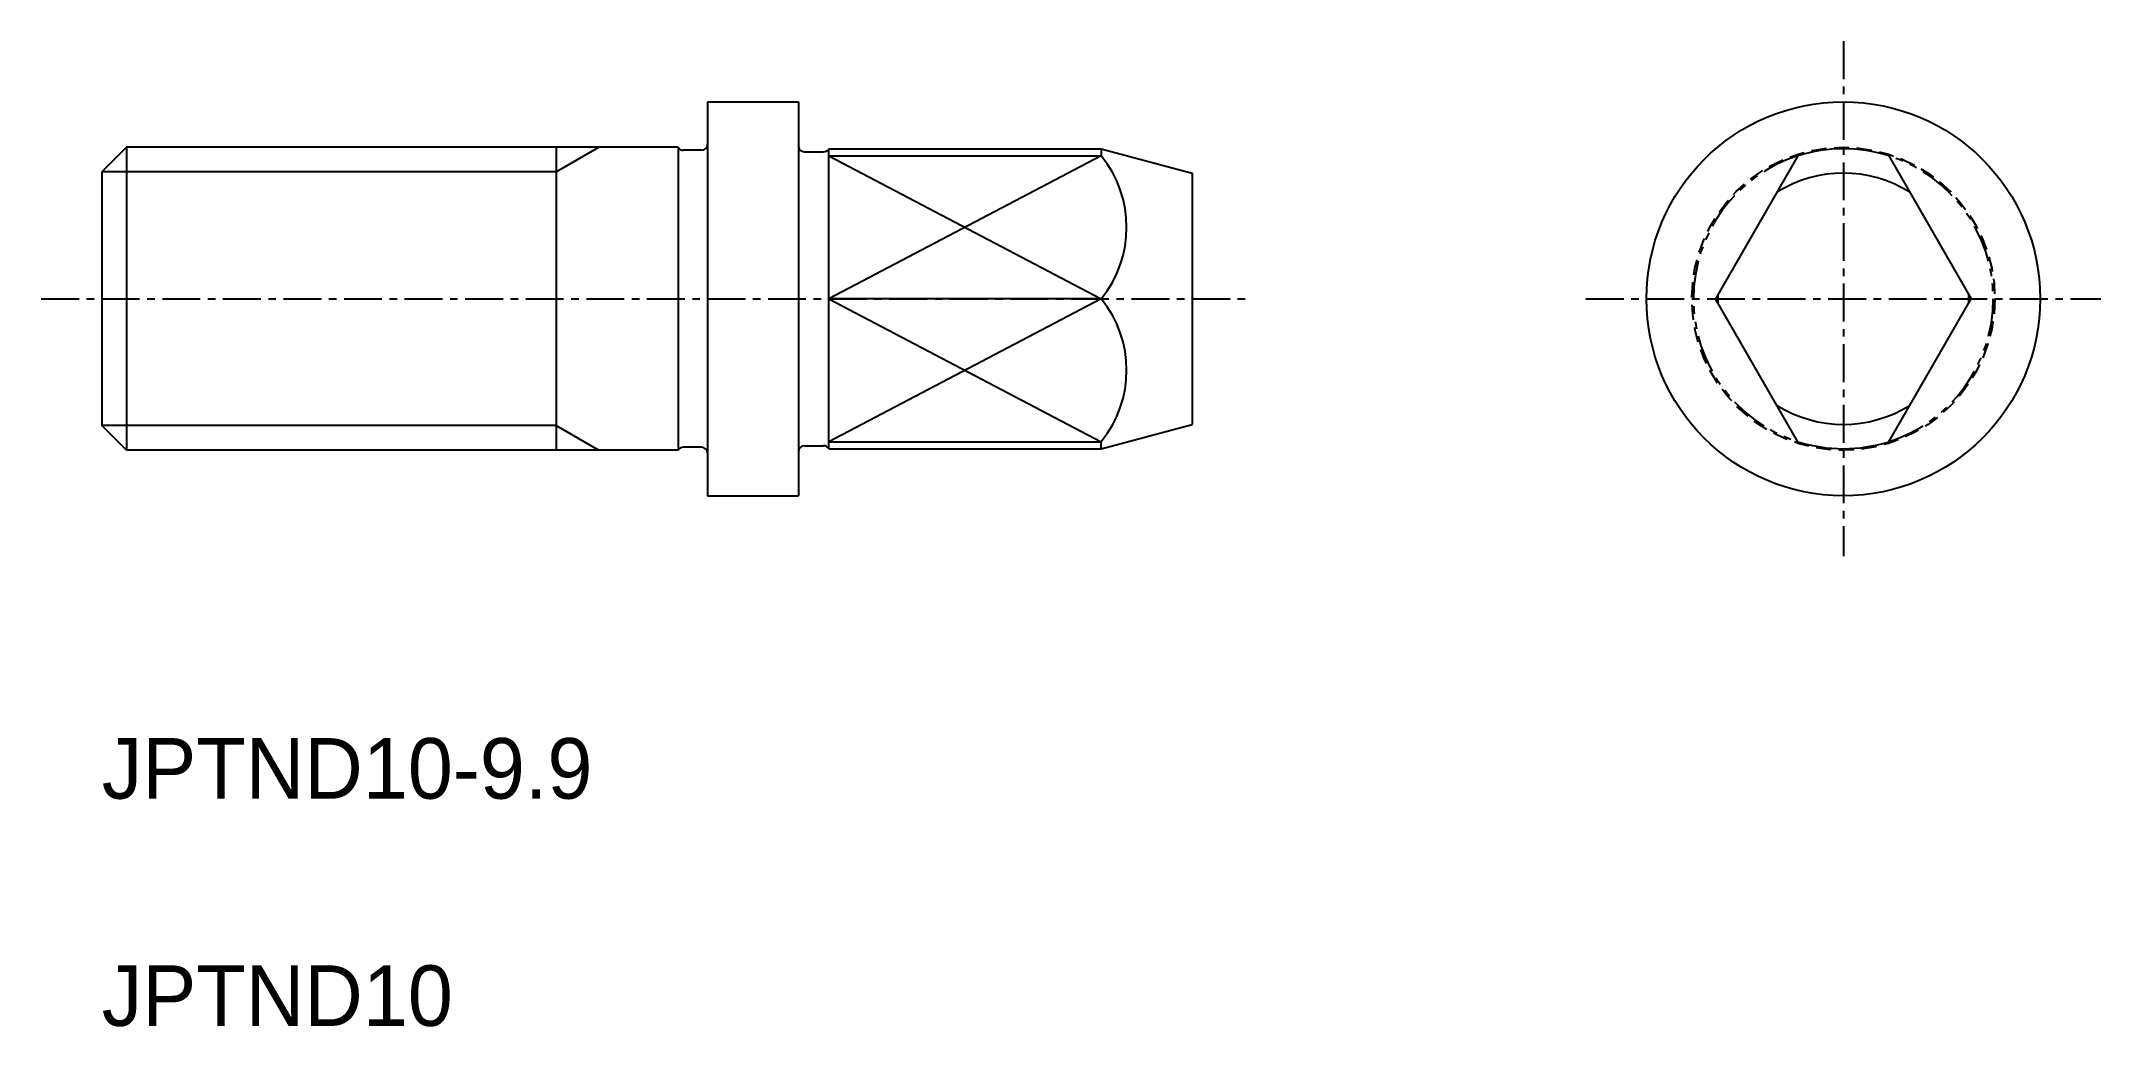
# Model space of a CAD drawing. Extents: x -1436.7 to -1368.7, y -792.1 to -759.6.
import ezdxf

# ---------------------------------------------------------------- set-up
doc = ezdxf.new("R2010")
doc.units = 0
for name, pattern in [('CENTER', [2, 1.25, -0.25, 0.25, -0.25]), ('DASHED', [0.75, 0.5, -0.25]), ('PHANTOM', [2.5, 1.25, -0.25, 0.25, -0.25, 0.25, -0.25])]:
    doc.linetypes.add(name, pattern=pattern)
doc.layers.get('0').update_dxf_attribs({"linetype": 'CONTINUOUS'})
doc.layers.add('CENTER', color=1, linetype='CENTER')

msp = doc.modelspace()

# ---------------------------------------------------------------- linework, layer by layer
at = {"linetype": 'CONTINUOUS'}
for p, q in [((-1414.662, -761.59), (-1411.662, -761.59)), ((-1414.662, -761.59), (-1414.662, -774.59)), ((-1411.662, -761.59), (-1411.662, -774.59)), ((-1411.462, -763.24), (-1410.835, -763.24)), ((-1410.662, -773.04), (-1410.662, -763.14)), ((-1410.662, -763.14), (-1401.662, -763.14)), ((-1410.662, -763.372), (-1401.662, -763.372)), ((-1378.662, -763.372), (-1381.385, -768.09)), ((-1375.662, -763.372), (-1372.938, -768.09)), ((-1398.662, -763.944), (-1398.662, -772.236)), ((-1401.662, -768.09), (-1410.662, -768.09)), ((-1378.662, -772.807), (-1381.385, -768.09)), ((-1375.662, -772.807), (-1372.938, -768.09)), ((-1411.462, -772.94), (-1410.835, -772.94)), ((-1410.662, -772.807), (-1401.662, -772.807)), ((-1410.662, -773.04), (-1401.662, -773.04)), ((-1414.662, -774.59), (-1411.662, -774.59))]:
    msp.add_line(p, q, dxfattribs=at)
at = {"color": 7, "linetype": 'CONTINUOUS'}
for p, q in [((-1433.85, -763.09), (-1434.662, -763.902)), ((-1415.635, -763.09), (-1433.85, -763.09)), ((-1433.845, -763.09), (-1433.845, -773.09)), ((-1419.662, -763.09), (-1419.662, -773.09)), ((-1415.635, -763.09), (-1415.635, -773.09)), ((-1414.862, -763.19), (-1415.462, -763.19)), ((-1434.662, -763.902), (-1434.662, -772.278)), ((-1433.85, -773.09), (-1434.662, -772.278)), ((-1415.635, -773.09), (-1433.85, -773.09)), ((-1414.862, -772.99), (-1415.462, -772.99))]:
    msp.add_line(p, q, dxfattribs=at)
at = {"color": 3, "linetype": 'CONTINUOUS'}
for p, q in [((-1419.662, -763.902), (-1418.255, -763.09)), ((-1419.662, -763.902), (-1434.662, -763.902)), ((-1419.662, -772.278), (-1434.662, -772.278)), ((-1419.662, -772.278), (-1418.255, -773.09))]:
    msp.add_line(p, q, dxfattribs=at)
at = {"color": 3}
for p, q in [((-1410.662, -763.372), (-1401.662, -768.09)), ((-1401.662, -763.372), (-1410.662, -768.09)), ((-1401.662, -768.09), (-1410.662, -772.807)), ((-1410.662, -768.09), (-1401.662, -772.807))]:
    msp.add_line(p, q, dxfattribs=at)
for p, q in [((-1401.662, -763.14), (-1398.662, -763.944)), ((-1401.662, -763.14), (-1401.662, -763.372)), ((-1401.662, -773.04), (-1398.662, -772.236)), ((-1401.662, -773.04), (-1401.662, -772.807))]:
    msp.add_line(p, q)
at = {"linetype": 'CONTINUOUS'}
msp.add_circle((-1377.162, -768.09), 6.5, dxfattribs=at)
at = {"color": 3, "linetype": 'DASHED'}
msp.add_circle((-1377.162, -768.09), 5, dxfattribs=at)
at = {"color": 7, "linetype": 'CONTINUOUS'}
for centre, radius, start, end in [((-1415.462, -762.99), 0.2, 210, 270), ((-1414.862, -762.99), 0.2, 270, 0), ((-1377.162, -768.09), 4.146, 58.09315, 121.90685), ((-1377.162, -768.09), 4.146, 178.09314, 181.90686), ((-1377.162, -768.09), 4.146, 358.09314, 1.90686), ((-1377.162, -768.09), 4.146, 238.09315, 301.90685), ((-1415.462, -773.19), 0.2, 90, 150), ((-1414.862, -773.19), 0.2, 0, 90)]:
    msp.add_arc(centre, radius, start, end, dxfattribs=at)
at = {"linetype": 'CONTINUOUS'}
for centre, radius, start, end in [((-1411.462, -763.04), 0.2, 180, 270), ((-1410.835, -763.04), 0.2, 270, 329.99997), ((-1377.162, -768.09), 4.95, 72.3603, 107.6397), ((-1377.162, -768.09), 4.146, 178.09314, 181.90686), ((-1377.162, -768.09), 4.146, 358.09314, 1.90686), ((-1411.462, -773.14), 0.2, 90, 180), ((-1410.835, -773.14), 0.2, 30.00003, 90), ((-1377.162, -768.09), 4.95, 252.3603, 287.6397)]:
    msp.add_arc(centre, radius, start, end, dxfattribs=at)
for centre in [(-1404.561, -765.731), (-1404.561, -770.448)]:
    msp.add_arc(centre, 3.737, 320.86978, 39.13022)
at = {"color": 3, "linetype": 'PHANTOM'}
for start, end in [(107.6397, 252.3603), (287.6397, 72.3603)]:
    msp.add_arc((-1377.162, -768.09), 4.95, start, end, dxfattribs=at)
at = {"layer": 'CENTER', "color": 1, "linetype": 'CENTER'}
for p, q in [((-1377.162, -759.59), (-1377.162, -776.59)), ((-1436.662, -768.09), (-1396.662, -768.09)), ((-1385.662, -768.09), (-1368.662, -768.09))]:
    msp.add_line(p, q, dxfattribs=at)

# ---------------------------------------------------------------- texts
at = {"color": 7, "linetype": 'CONTINUOUS'}
for s, p in [('JPTND10-9.9', (-1434.662, -784.59)), ('JPTND10', (-1434.662, -792.09))]:
    msp.add_text(s, height=2, dxfattribs=at).set_placement(p)

doc.saveas('drawing.dxf')
